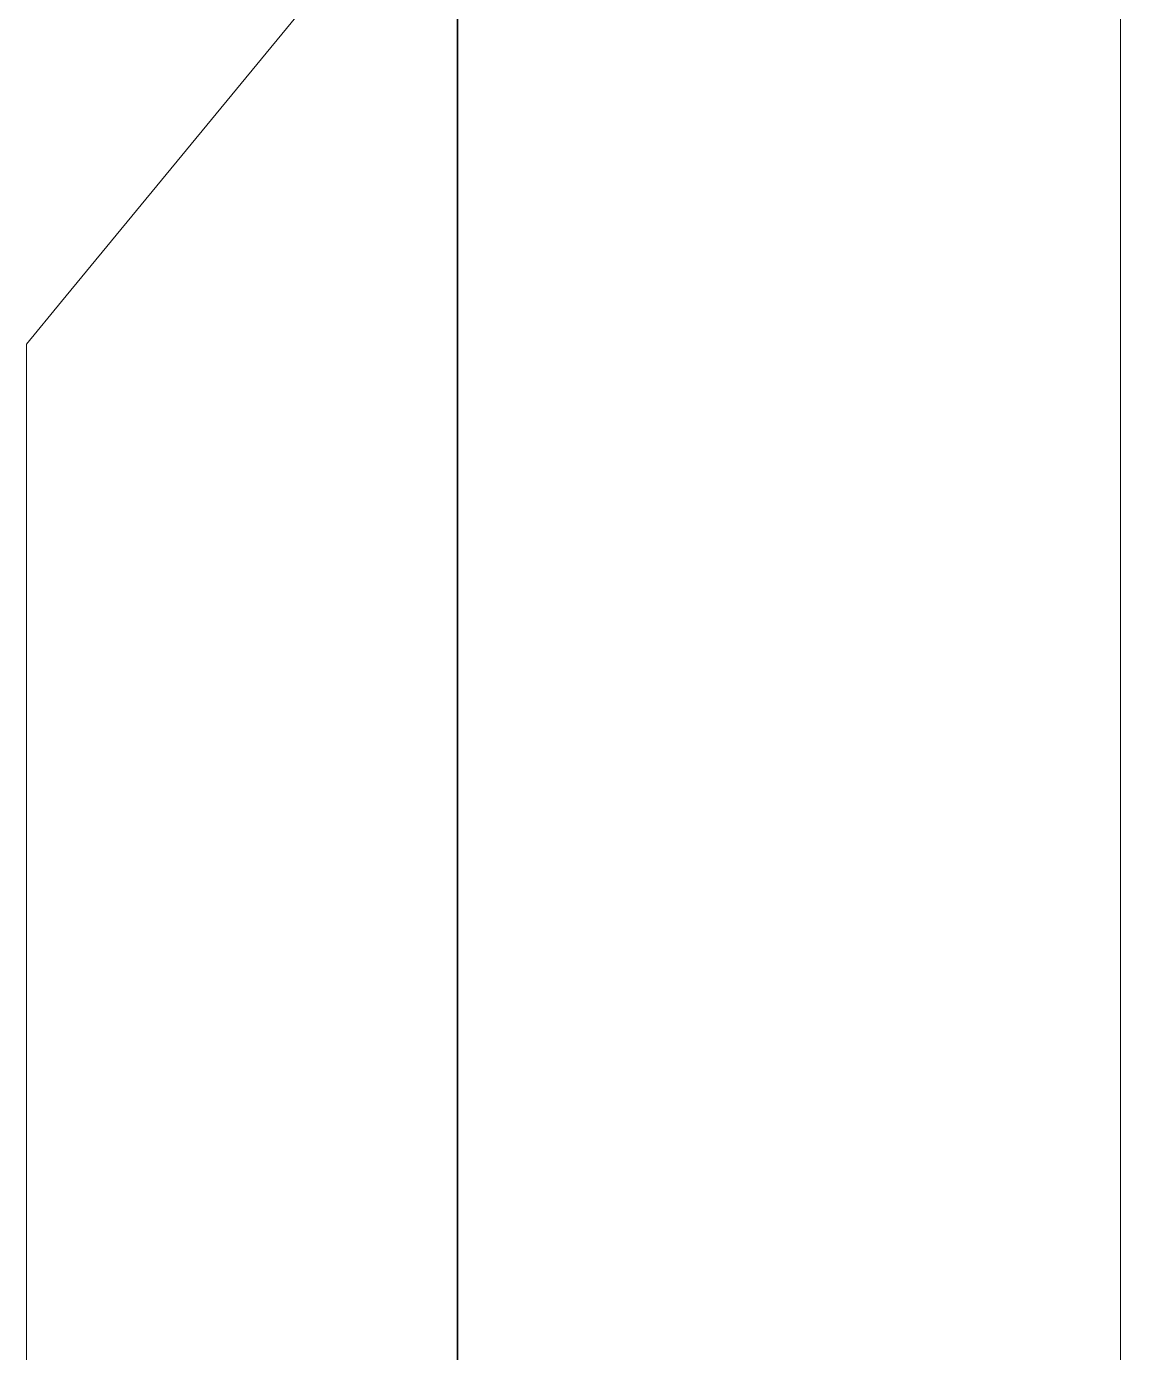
# Model space of a CAD drawing. Header units: millimetres. Extents: x -10496 to -5455, y -188 to 7293.
# Drawn here: x -7486.85 to -7481.75, y 2757.54 to 2763.6 of the extents above; entities that cross this region are included whole.
import ezdxf

# ---------------------------------------------------------------- set-up
doc = ezdxf.new("R2010")
doc.units = ezdxf.units.MM
for name, color, linetype, lineweight in [('00 TEFRİŞ', 252, 'Continuous', 13), ('alan_net', 30, 'Continuous', 0), ('GJC_duvar', 10, 'Continuous', 30), ('GJC_tefris', 30, 'Continuous', 0), ('GJC_ölçüler', 253, 'Continuous', 5)]:
    doc.layers.add(name, color=color, linetype=linetype, lineweight=lineweight)
doc.layers.add('GJC ALAN', color=2, linetype='Continuous')

# ---------------------------------------------------------------- blocks, each defined once
blk = doc.blocks.new('fgjh')
at = {"layer": 'GJC_tefris', "color": 151, "extrusion": (-0.01667214942452569, 1.525087517426141e-05, 0.9998610099413704)}
for p, q in [((5038001.061436696, 2445219.357059881, 2049.585764025715), (5038001.255695447, 2445219.51705988, 2049.589000746374)), ((5038001.255695447, 2445219.51705988, 2049.589000746374), (5038030.276661264, 2445219.51705988, 2050.072909883477)), ((5037997.006285264, 2445216.017059881, 2049.518197481956), (5038001.061436696, 2445219.357059881, 2049.585764025715)), ((5038030.276659993, 2445214.517059881, 2050.072986127254), (5037967.735353814, 2445214.517059881, 2049.030143180629))]:
    blk.add_line(p, q, dxfattribs=at)
blk = doc.blocks.new('rölöveteyit')
at = {"layer": 'GJC_duvar'}
blk.add_lwpolyline([(31617.04087464232, -28365.67584247625), (31617.04087464232, -28995.67584241664)], dxfattribs=at)
blk = doc.blocks.new('new ytong')
at = {"layer": '00 TEFRİŞ', "color": 8}
blk.add_line((-19093.33771532821, 3825.56202836756), (-19093.33771532821, 2635.562037549003), dxfattribs=at)
at = {"layer": 'GJC_duvar'}
blk.add_lwpolyline([(-19093.33771532821, 3825.56202836756), (-19093.33771532821, 2635.562037549003)], dxfattribs=at)

msp = doc.modelspace()

# ---------------------------------------------------------------- linework, layer by layer
at = {"color": 2, "true_color": 0xf1eb1f}
msp.add_lwpolyline([(-7484.88246870233, 2825.98154628621), (-7204.88246870233, 2825.98154628621), (-7204.881620976572, 2706.838787299137), (-7484.881620976572, 2706.838787299137)], close=True, dxfattribs=at)
at = {"layer": 'GJC_duvar'}
msp.add_line((-7484.88246870233, 3564.298207692242), (-7484.88246870233, 2374.298216873685), dxfattribs=at)

# ---------------------------------------------------------------- block references
at = {"xscale": -1, "rotation": 90}
msp.add_blockref('fgjh', (2437732.664698741, 5040763.405497926, -2049.471418901579), dxfattribs=at)

# ---------------------------------------------------------------- next in the draw order: block references
at = {"layer": 'GJC_ölçüler'}
msp.add_blockref('rölöveteyit', (-39101.92334334465, 31729.9740501685), dxfattribs=at)

# ---------------------------------------------------------------- next in the draw order: block references
at = {"layer": 'GJC_duvar', "color": 41, "true_color": 0xf4ee51}
msp.add_blockref('new ytong', (11608.45524662588, -261.2638206753181), dxfattribs=at)

# ---------------------------------------------------------------- next in the draw order: linework, layer by layer
at = {"layer": 'alan_net', "color": 51, "lineweight": 30, "true_color": 0xf8f6b0}
msp.add_lwpolyline([(-7484.88246870233, 2826.500775543267), (-7204.881620976572, 2826.500775543267), (-7204.881620976572, 2706.838787299137), (-7484.88246870233, 2706.838787299137)], close=True, dxfattribs=at)
at = {"layer": 'GJC ALAN', "color": 40, "lineweight": 30, "true_color": 0xf8d731}
msp.add_lwpolyline([(-6154.88246870233, 2952.298216873696), (-7194.837480925617, 2951.160237336448), (-7194.837480925617, 2951.160237336448), (-7274.888904895895, 2951.160237336448), (-7274.888904895895, 3031.160237336448), (-7204.88246870233, 3031.160237336448), (-7204.88246870233, 3068.130175663841), (-7484.88246870233, 3068.130175663841), (-7484.88246870233, 2374.298216873696), (-7244.88246870233, 2374.298216873696), (-7244.882468702315, 2604.298207751846), (-7194.88246870233, 2604.298207751857), (-7194.882468394006, 2376.70736655988), (-7194.88246870233, 2374.298217014395), (-6187.882468720272, 2374.2982179178), (-6187.882468720272, 2455.298216873696), (-6154.88246870233, 2455.298216873696)], close=True, dxfattribs=at)

doc.saveas('drawing.dxf')
